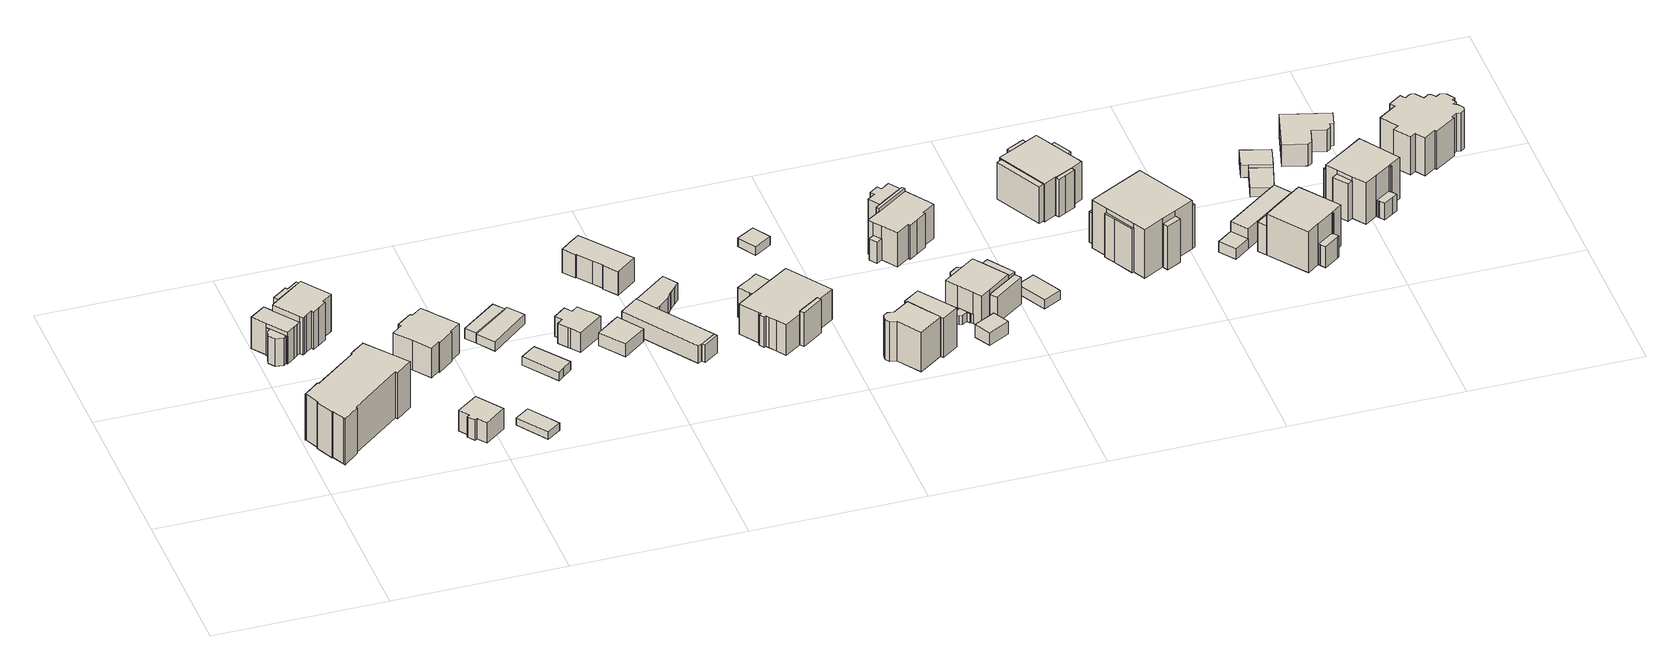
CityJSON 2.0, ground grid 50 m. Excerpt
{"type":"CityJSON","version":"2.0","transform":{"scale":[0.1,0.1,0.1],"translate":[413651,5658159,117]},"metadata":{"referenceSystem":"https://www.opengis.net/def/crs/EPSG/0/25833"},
"CityObjects":{
"building1":{"type":"Building","attributes":{"Dachtyp_tdc":"tdcHipRoof","Gemeindeschluessel":14612000,"Dachneigung":29.8,"QualitaetDacherkennung":79,"Geometrietyp2DReferenz":"3000","measuredHeight":17.31,"function":"31001_9998","roofType":"3200"},"geometry":[{"type":"Solid","lod":"1","boundaries":[[[[0,1,2,3,4,5,6,7,8,9,10,11,12,13,14,15,16,17,18,19,20,21,22,23]],[[24,25,26,27,28,29,30,31,32,33,34,35,36,37,38,39,40,41,42,43,44,45,46,47]],[[23,25,24,0]],[[22,26,25,23]],[[21,27,26,22]],[[20,28,27,21]],[[19,29,28,20]],[[18,30,29,19]],[[17,31,30,18]],[[16,32,31,17]],[[15,33,32,16]],[[14,34,33,15]],[[13,35,34,14]],[[12,36,35,13]],[[11,37,36,12]],[[10,38,37,11]],[[9,39,38,10]],[[8,40,39,9]],[[7,41,40,8]],[[6,42,41,7]],[[5,43,42,6]],[[4,44,43,5]],[[3,45,44,4]],[[2,46,45,3]],[[1,47,46,2]],[[0,24,47,1]]]]}]},
"building2":{"type":"Building","attributes":{"Gemeindeschluessel":14612000,"Geometrietyp2DReferenz":"3000","function":"31001_9998","roofType":"9999"},"children":["building2-1","building2-2","building2-3","building2-4"]},
"building2-1":{"type":"BuildingPart","attributes":{"Dachtyp_tdc":"tdcGableRoof","Dachneigung":17.07,"QualitaetDacherkennung":62,"Geometrietyp2DReferenz":"3000","measuredHeight":13.26,"roofType":"3100"},"parents":["building2"],"geometry":[{"type":"Solid","lod":"1","boundaries":[[[[48,49,50,51,52,53,54,55,56,57,58,59,60,61]],[[62,63,64,65,66,67,68,69,70,71,72,73,74,75]],[[61,63,62,48]],[[60,64,63,61]],[[59,65,64,60]],[[58,66,65,59]],[[57,67,66,58]],[[56,68,67,57]],[[55,69,68,56]],[[54,70,69,55]],[[53,71,70,54]],[[52,72,71,53]],[[51,73,72,52]],[[50,74,73,51]],[[49,75,74,50]],[[48,62,75,49]]]]}]},
"building2-2":{"type":"BuildingPart","attributes":{"Dachtyp_tdc":"tdcPolyFlatRoof","Dachneigung":15.23,"QualitaetDacherkennung":45,"Geometrietyp2DReferenz":"3000","measuredHeight":9.29,"roofType":"2100"},"parents":["building2"],"geometry":[{"type":"Solid","lod":"1","boundaries":[[[[76,77,78,79,80,81,82,83,84,85]],[[86,87,88,89,90,91,92,93,94,95]],[[85,87,86,76]],[[84,88,87,85]],[[83,89,88,84]],[[82,90,89,83]],[[81,91,90,82]],[[80,92,91,81]],[[79,93,92,80]],[[78,94,93,79]],[[77,95,94,78]],[[76,86,95,77]]]]}]},
"building2-3":{"type":"BuildingPart","attributes":{"Dachtyp_tdc":"tdcGableRoof","Dachneigung":32.54,"QualitaetDacherkennung":40,"Geometrietyp2DReferenz":"3000","measuredHeight":13.24,"roofType":"3100"},"parents":["building2"],"geometry":[{"type":"Solid","lod":"1","boundaries":[[[[96,97,98,99,100,101,102,103]],[[104,69,105,67,106,107,108,109]],[[103,69,104,96]],[[102,105,69,103]],[[101,67,105,102]],[[100,106,67,101]],[[99,107,106,100]],[[98,108,107,99]],[[97,109,108,98]],[[96,104,109,97]]]]}]},
"building2-4":{"type":"BuildingPart","attributes":{"Dachtyp_tdc":"tdcCutTentRoof","Dachneigung":25.73,"QualitaetDacherkennung":61,"Geometrietyp2DReferenz":"3000","measuredHeight":10.96,"roofType":"9999"},"parents":["building2"],"geometry":[{"type":"Solid","lod":"1","boundaries":[[[[110,111,112,113,114,115,116,117]],[[65,118,119,86,95,120,121,66]],[[117,118,65,110]],[[116,119,118,117]],[[115,86,119,116]],[[114,95,86,115]],[[113,120,95,114]],[[112,121,120,113]],[[111,66,121,112]],[[110,65,66,111]]]]}]},
"building3":{"type":"Building","attributes":{"Dachtyp_tdc":"tdcFreeFormRoof","Gemeindeschluessel":14612000,"Dachneigung":26.94,"QualitaetDacherkennung":65,"Geometrietyp2DReferenz":"3000","measuredHeight":7.75,"function":"31001_9998","roofType":"5000"},"geometry":[{"type":"Solid","lod":"1","boundaries":[[[[122,123,124,125,126,127,128,129]],[[130,131,132,133,134,135,136,137]],[[129,131,130,122]],[[128,132,131,129]],[[127,133,132,128]],[[126,134,133,127]],[[125,135,134,126]],[[124,136,135,125]],[[123,137,136,124]],[[122,130,137,123]]]]}]},
"building4":{"type":"Building","attributes":{"Dachtyp_tdc":"tdcGableRoof","Gemeindeschluessel":14612000,"Dachneigung":30.33,"QualitaetDacherkennung":63,"Geometrietyp2DReferenz":"3000","measuredHeight":11.83,"function":"31001_9998","roofType":"3100"},"geometry":[{"type":"Solid","lod":"1","boundaries":[[[[138,139,140,141,142,143,144,145,146,147,148,149,150,151,152,153]],[[154,155,156,157,158,159,160,161,162,163,164,165,166,167,168,169]],[[153,155,154,138]],[[152,156,155,153]],[[151,157,156,152]],[[150,158,157,151]],[[149,159,158,150]],[[148,160,159,149]],[[147,161,160,148]],[[146,162,161,147]],[[145,163,162,146]],[[144,164,163,145]],[[143,165,164,144]],[[142,166,165,143]],[[141,167,166,142]],[[140,168,167,141]],[[139,169,168,140]],[[138,154,169,139]]]]}]},
"building5":{"type":"Building","attributes":{"Dachtyp_tdc":"tdcPolyFlatRoof","Gemeindeschluessel":14612000,"Dachneigung":0,"QualitaetDacherkennung":72,"Geometrietyp2DReferenz":"3000","measuredHeight":2.42,"function":"31001_9998","roofType":"1000"},"geometry":[{"type":"Solid","lod":"1","boundaries":[[[[170,171,172,173]],[[174,175,176,177]],[[173,175,174,170]],[[172,176,175,173]],[[171,177,176,172]],[[170,174,177,171]]]]}]},
"building6":{"type":"Building","attributes":{"Dachtyp_tdc":"tdcPolyFlatRoof","Gemeindeschluessel":14612000,"Dachneigung":2.69,"QualitaetDacherkennung":81,"Geometrietyp2DReferenz":"3000","measuredHeight":3.42,"function":"31001_9998","roofType":"2100"},"geometry":[{"type":"Solid","lod":"1","boundaries":[[[[178,179,180,181]],[[182,183,184,185]],[[181,183,182,178]],[[180,184,183,181]],[[179,185,184,180]],[[178,182,185,179]]]]}]},
"building7":{"type":"Building","attributes":{"Dachtyp_tdc":"tdcPolyFlatRoof","Gemeindeschluessel":14612000,"Dachneigung":0,"QualitaetDacherkennung":86,"Geometrietyp2DReferenz":"3000","measuredHeight":3.13,"function":"31001_9998","roofType":"1000"},"geometry":[{"type":"Solid","lod":"1","boundaries":[[[[186,187,188,189,190]],[[191,182,185,192,193]],[[190,182,191,186]],[[189,185,182,190]],[[188,192,185,189]],[[187,193,192,188]],[[186,191,193,187]]]]}]},
"building8":{"type":"Building","attributes":{"Dachtyp_tdc":"tdcPolyFlatRoof","Gemeindeschluessel":14612000,"Dachneigung":0,"QualitaetDacherkennung":51,"Geometrietyp2DReferenz":"3000","measuredHeight":2.76,"function":"31001_9998","roofType":"1000"},"geometry":[{"type":"Solid","lod":"1","boundaries":[[[[194,195,196,197,198]],[[199,200,201,202,203]],[[198,200,199,194]],[[197,201,200,198]],[[196,202,201,197]],[[195,203,202,196]],[[194,199,203,195]]]]}]},
"building9":{"type":"Building","attributes":{"Dachtyp_tdc":"tdcFreeFormRoof","Gemeindeschluessel":14612000,"Dachneigung":15.47,"QualitaetDacherkennung":83,"Geometrietyp2DReferenz":"3000","measuredHeight":7.28,"function":"31001_9998","roofType":"5000"},"geometry":[{"type":"Solid","lod":"1","boundaries":[[[[204,205,206,207,208,209,210,211,212,213,214,215]],[[216,217,218,219,220,221,222,223,224,225,226,227]],[[215,217,216,204]],[[214,218,217,215]],[[213,219,218,214]],[[212,220,219,213]],[[211,221,220,212]],[[210,222,221,211]],[[209,223,222,210]],[[208,224,223,209]],[[207,225,224,208]],[[206,226,225,207]],[[205,227,226,206]],[[204,216,227,205]]]]}]},
"building10":{"type":"Building","attributes":{"Dachtyp_tdc":"tdcPolyFlatRoof","Gemeindeschluessel":14612000,"Dachneigung":6.24,"QualitaetDacherkennung":66,"Geometrietyp2DReferenz":"3000","measuredHeight":4.64,"function":"31001_9998","roofType":"2100"},"geometry":[{"type":"Solid","lod":"1","boundaries":[[[[228,229,230,231,232]],[[233,234,235,236,237]],[[232,234,233,228]],[[231,235,234,232]],[[230,236,235,231]],[[229,237,236,230]],[[228,233,237,229]]]]}]},
"building11":{"type":"Building","attributes":{"Dachtyp_tdc":"tdcHipRoof","Gemeindeschluessel":14612000,"Dachneigung":20.17,"QualitaetDacherkennung":76,"Geometrietyp2DReferenz":"3000","measuredHeight":8.39,"function":"31001_9998","roofType":"3200"},"geometry":[{"type":"Solid","lod":"1","boundaries":[[[[238,239,240,241,242,243,244,245,246,247,248,249]],[[250,251,252,253,254,255,256,257,258,259,260,261]],[[249,251,250,238]],[[248,252,251,249]],[[247,253,252,248]],[[246,254,253,247]],[[245,255,254,246]],[[244,256,255,245]],[[243,257,256,244]],[[242,258,257,243]],[[241,259,258,242]],[[240,260,259,241]],[[239,261,260,240]],[[238,250,261,239]]]]}]},
"building12":{"type":"Building","attributes":{"Gemeindeschluessel":14612000,"Geometrietyp2DReferenz":"3000","function":"31001_9998","roofType":"9999"},"children":["building12-1","building12-2","building12-3"]},
"building12-1":{"type":"BuildingPart","attributes":{"Dachtyp_tdc":"tdcPolyFlatRoof","Dachneigung":0,"QualitaetDacherkennung":53,"Geometrietyp2DReferenz":"3000","measuredHeight":5.52,"roofType":"1000"},"parents":["building12"],"geometry":[{"type":"Solid","lod":"1","boundaries":[[[[262,263,264,265,266,267,268,269,270]],[[271,272,273,274,275,276,277,278,279]],[[270,272,271,262]],[[269,273,272,270]],[[268,274,273,269]],[[267,275,274,268]],[[266,276,275,267]],[[265,277,276,266]],[[264,278,277,265]],[[263,279,278,264]],[[262,271,279,263]]]]}]},
"building12-2":{"type":"BuildingPart","attributes":{"Dachtyp_tdc":"tdcPolyFlatRoof","Dachneigung":0,"QualitaetDacherkennung":67,"Geometrietyp2DReferenz":"3000","measuredHeight":5.73,"roofType":"1000"},"parents":["building12"],"geometry":[{"type":"Solid","lod":"1","boundaries":[[[[280,281,282,283,284,285]],[[286,273,272,287,288,289]],[[285,273,286,280]],[[284,272,273,285]],[[283,287,272,284]],[[282,288,287,283]],[[281,289,288,282]],[[280,286,289,281]]]]}]},
"building12-3":{"type":"BuildingPart","attributes":{"Dachtyp_tdc":"tdcPolyFlatRoof","Dachneigung":0,"QualitaetDacherkennung":45,"Geometrietyp2DReferenz":"3000","measuredHeight":5.74,"roofType":"1000"},"parents":["building12"],"geometry":[{"type":"Solid","lod":"1","boundaries":[[[[283,282,290,291]],[[287,292,293,288]],[[291,292,287,283]],[[290,293,292,291]],[[282,288,293,290]],[[283,287,288,282]]]]}]},
"building13":{"type":"Building","attributes":{"Gemeindeschluessel":14612000,"Geometrietyp2DReferenz":"3000","function":"31001_9998","roofType":"9999"},"children":["building13-1","building13-2","building13-3"]},
"building13-1":{"type":"BuildingPart","attributes":{"Dachtyp_tdc":"tdcPolyFlatRoof","Dachneigung":3.82,"QualitaetDacherkennung":48,"Geometrietyp2DReferenz":"3000","measuredHeight":11.19,"roofType":"2100"},"parents":["building13"],"geometry":[{"type":"Solid","lod":"1","boundaries":[[[[294,295,296,297]],[[298,299,300,301]],[[297,299,298,294]],[[296,300,299,297]],[[295,301,300,296]],[[294,298,301,295]]]]}]},
"building13-2":{"type":"BuildingPart","attributes":{"Dachtyp_tdc":"tdcPolyFlatRoof","Dachneigung":0,"QualitaetDacherkennung":57,"Geometrietyp2DReferenz":"3000","measuredHeight":9.65,"roofType":"1000"},"parents":["building13"],"geometry":[{"type":"Solid","lod":"1","boundaries":[[[[302,303,304,305,306,307,308,309,310]],[[311,312,313,314,315,316,317,318,319]],[[309,312,311,310]],[[308,313,312,309]],[[307,314,313,308]],[[306,315,314,307]],[[305,316,315,306]],[[304,317,316,305]],[[303,318,317,304]],[[302,319,318,303]],[[310,311,319,302]]]]}]},
"building13-3":{"type":"BuildingPart","attributes":{"Dachtyp_tdc":"tdcHippedGableRoof","Dachneigung":26.19,"QualitaetDacherkennung":47,"Geometrietyp2DReferenz":"3000","measuredHeight":12.71,"roofType":"3300"},"parents":["building13"],"geometry":[{"type":"Solid","lod":"1","boundaries":[[[[320,321,322,323,324,325,326,327,328,329,330,331,332,333,334,335,336,337,338,339,340]],[[341,342,343,344,345,311,319,346,347,318,348,349,350,301,351,352,300,353,354,355,356]],[[340,342,341,320]],[[339,343,342,340]],[[338,344,343,339]],[[337,345,344,338]],[[336,311,345,337]],[[335,319,311,336]],[[334,346,319,335]],[[333,347,346,334]],[[332,318,347,333]],[[331,348,318,332]],[[330,349,348,331]],[[329,350,349,330]],[[328,301,350,329]],[[327,351,301,328]],[[326,352,351,327]],[[325,300,352,326]],[[324,353,300,325]],[[323,354,353,324]],[[322,355,354,323]],[[321,356,355,322]],[[320,341,356,321]]]]}]},
"building14":{"type":"Building","attributes":{"Dachtyp_tdc":"tdcGableRoof","Gemeindeschluessel":14612000,"Dachneigung":13.77,"QualitaetDacherkennung":76,"Geometrietyp2DReferenz":"3000","measuredHeight":3.12,"function":"31001_9998","roofType":"3100"},"geometry":[{"type":"Solid","lod":"1","boundaries":[[[[357,358,359,360]],[[361,362,363,364]],[[360,362,361,357]],[[359,363,362,360]],[[358,364,363,359]],[[357,361,364,358]]]]}]},
"building15":{"type":"Building","attributes":{"Gemeindeschluessel":14612000,"Geometrietyp2DReferenz":"3000","function":"31001_9998","roofType":"9999"},"children":["building15-1","building15-2"]},
"building15-1":{"type":"BuildingPart","attributes":{"Dachtyp_tdc":"tdcHipAndGableRoof","Dachneigung":16.26,"QualitaetDacherkennung":30,"Geometrietyp2DReferenz":"3000","measuredHeight":14.2,"roofType":"5000"},"parents":["building15"],"geometry":[{"type":"Solid","lod":"1","boundaries":[[[[365,366,367,368,369,370,371]],[[372,373,374,375,376,377,378]],[[371,372,378,365]],[[370,373,372,371]],[[369,374,373,370]],[[368,375,374,369]],[[367,376,375,368]],[[366,377,376,367]],[[365,378,377,366]]]]}]},
"building15-2":{"type":"BuildingPart","attributes":{"Dachtyp_tdc":"tdcHipAndGableRoof","Dachneigung":28.44,"QualitaetDacherkennung":63,"Geometrietyp2DReferenz":"3000","measuredHeight":14.94,"roofType":"5000"},"parents":["building15"],"geometry":[{"type":"Solid","lod":"1","boundaries":[[[[379,380,381,382,383,384,385,386,387,388,389]],[[390,373,391,378,392,393,394,395,396,397,398]],[[389,373,390,379]],[[388,391,373,389]],[[387,378,391,388]],[[386,392,378,387]],[[385,393,392,386]],[[384,394,393,385]],[[383,395,394,384]],[[382,396,395,383]],[[381,397,396,382]],[[380,398,397,381]],[[379,390,398,380]]]]}]},
"building16":{"type":"Building","attributes":{"Dachtyp_tdc":"tdcPolyFlatRoof","Gemeindeschluessel":14612000,"Dachneigung":3.54,"QualitaetDacherkennung":84,"Geometrietyp2DReferenz":"3000","measuredHeight":4.36,"function":"31001_9998","roofType":"2100"},"geometry":[{"type":"Solid","lod":"1","boundaries":[[[[399,400,401,402]],[[403,404,405,406]],[[402,404,403,399]],[[401,405,404,402]],[[400,406,405,401]],[[399,403,406,400]]]]}]},
"building17":{"type":"Building","attributes":{"Gemeindeschluessel":14612000,"Geometrietyp2DReferenz":"3000","function":"31001_9998","roofType":"9999"},"children":["building17-1","building17-2","building17-3","building17-4","building17-5"]},
"building17-1":{"type":"BuildingPart","attributes":{"Dachtyp_tdc":"tdcGableRoof","Dachneigung":34.9,"QualitaetDacherkennung":14,"Geometrietyp2DReferenz":"3000","measuredHeight":7.68,"roofType":"3100"},"parents":["building17"],"geometry":[{"type":"Solid","lod":"1","boundaries":[[[[407,408,409,410]],[[411,412,413,414]],[[410,412,411,407]],[[409,413,412,410]],[[408,414,413,409]],[[407,411,414,408]]]]}]},
"building17-2":{"type":"BuildingPart","attributes":{"Dachtyp_tdc":"tdcPolyFlatRoof","Dachneigung":16.79,"QualitaetDacherkennung":31,"Geometrietyp2DReferenz":"3000","measuredHeight":12.23,"roofType":"2100"},"parents":["building17"],"geometry":[{"type":"Solid","lod":"1","boundaries":[[[[415,416,417,418,419]],[[420,421,422,423,424]],[[419,421,420,415]],[[418,422,421,419]],[[417,423,422,418]],[[416,424,423,417]],[[415,420,424,416]]]]}]},
"building17-3":{"type":"BuildingPart","attributes":{"Dachtyp_tdc":"tdcHipAndGableRoof","Dachneigung":14.38,"QualitaetDacherkennung":61,"Geometrietyp2DReferenz":"3000","measuredHeight":10.9,"roofType":"5000"},"parents":["building17"],"geometry":[{"type":"Solid","lod":"1","boundaries":[[[[425,426,427,428,429,430,431,432,433]],[[424,434,435,436,437,438,439,440,441]],[[433,434,424,425]],[[432,435,434,433]],[[431,436,435,432]],[[430,437,436,431]],[[429,438,437,430]],[[428,439,438,429]],[[427,440,439,428]],[[426,441,440,427]],[[425,424,441,426]]]]}]},
"building17-4":{"type":"BuildingPart","attributes":{"Dachtyp_tdc":"tdcGableRoof","Dachneigung":23.5,"QualitaetDacherkennung":46,"Geometrietyp2DReferenz":"3000","measuredHeight":13.05,"roofType":"3100"},"parents":["building17"],"geometry":[{"type":"Solid","lod":"1","boundaries":[[[[442,443,444,445,446,447,448,449,450,451,452,453,454,455]],[[456,457,458,459,460,461,462,411,414,463,422,464,421,465]],[[455,457,456,442]],[[454,458,457,455]],[[453,459,458,454]],[[452,460,459,453]],[[451,461,460,452]],[[450,462,461,451]],[[449,411,462,450]],[[448,414,411,449]],[[447,463,414,448]],[[446,422,463,447]],[[445,464,422,446]],[[444,421,464,445]],[[443,465,421,444]],[[442,456,465,443]]]]}]},
"building17-5":{"type":"BuildingPart","attributes":{"Dachtyp_tdc":"tdcPolyFlatRoof","Dachneigung":0,"QualitaetDacherkennung":12,"Geometrietyp2DReferenz":"3000","measuredHeight":9.27,"roofType":"1000"},"parents":["building17"],"geometry":[{"type":"Solid","lod":"1","boundaries":[[[[466,467,468,469,470,471]],[[465,420,440,472,473,474]],[[471,420,465,466]],[[470,440,420,471]],[[469,472,440,470]],[[468,473,472,469]],[[467,474,473,468]],[[466,465,474,467]]]]}]},
"building18":{"type":"Building","attributes":{"Gemeindeschluessel":14612000,"Geometrietyp2DReferenz":"3000","function":"31001_9998","roofType":"9999"},"children":["building18-1","building18-2","building18-3","building18-4","building18-5"]},
"building18-1":{"type":"BuildingPart","attributes":{"Dachtyp_tdc":"tdcPolyFlatRoof","Dachneigung":24.7,"QualitaetDacherkennung":73,"Geometrietyp2DReferenz":"3000","measuredHeight":9.12,"roofType":"2100"},"parents":["building18"],"geometry":[{"type":"Solid","lod":"1","boundaries":[[[[475,476,477,478]],[[479,480,481,482]],[[478,480,479,475]],[[477,481,480,478]],[[476,482,481,477]],[[475,479,482,476]]]]}]},
"building18-2":{"type":"BuildingPart","attributes":{"Dachtyp_tdc":"tdcPolyFlatRoof","Dachneigung":9.22,"QualitaetDacherkennung":65,"Geometrietyp2DReferenz":"3000","measuredHeight":3.1,"roofType":"2100"},"parents":["building18"],"geometry":[{"type":"Solid","lod":"1","boundaries":[[[[483,484,485,486,487,488,489,490,491,492,493]],[[494,495,496,497,498,499,500,501,502,503,504]],[[493,494,504,483]],[[492,495,494,493]],[[491,496,495,492]],[[490,497,496,491]],[[489,498,497,490]],[[488,499,498,489]],[[487,500,499,488]],[[486,501,500,487]],[[485,502,501,486]],[[484,503,502,485]],[[483,504,503,484]]]]}]},
"building18-3":{"type":"BuildingPart","attributes":{"Dachtyp_tdc":"tdcCutTentRoof","Dachneigung":22.59,"QualitaetDacherkennung":77,"Geometrietyp2DReferenz":"3000","measuredHeight":11.02,"roofType":"9999"},"parents":["building18"],"geometry":[{"type":"Solid","lod":"1","boundaries":[[[[505,506,507,508,509,510,511,512,513,514]],[[503,515,516,517,518,519,520,480,521,504]],[[513,515,503,514]],[[512,516,515,513]],[[511,517,516,512]],[[510,518,517,511]],[[509,519,518,510]],[[508,520,519,509]],[[507,480,520,508]],[[506,521,480,507]],[[505,504,521,506]],[[514,503,504,505]]]]}]},
"building18-4":{"type":"BuildingPart","attributes":{"Dachtyp_tdc":"tdcFreeFormRoof","Dachneigung":58.52,"QualitaetDacherkennung":13,"Geometrietyp2DReferenz":"3000","measuredHeight":10.45,"roofType":"5000"},"parents":["building18"],"geometry":[{"type":"Solid","lod":"1","boundaries":[[[[522,523,524,525,526,525,527,528]],[[529,530,531,532,517,532,516,533]],[[528,530,529,522]],[[527,531,530,528]],[[525,532,531,527]],[[524,516,532,525]],[[523,533,516,524]],[[522,529,533,523]]]]}]},
"building18-5":{"type":"BuildingPart","attributes":{"Dachtyp_tdc":"tdcFreeFormRoof","Dachneigung":64.3,"QualitaetDacherkennung":27,"Geometrietyp2DReferenz":"3000","measuredHeight":10.86,"roofType":"5000"},"parents":["building18"],"geometry":[{"type":"Solid","lod":"1","boundaries":[[[[534,535,536,537]],[[519,538,481,520]],[[537,538,519,534]],[[536,481,538,537]],[[535,520,481,536]],[[534,519,520,535]]]]}]},
"building19":{"type":"Building","attributes":{"Dachtyp_tdc":"tdcPolyFlatRoof","Gemeindeschluessel":14612000,"Dachneigung":0,"QualitaetDacherkennung":33,"Geometrietyp2DReferenz":"3000","measuredHeight":2.94,"function":"31001_9998","roofType":"1000"},"geometry":[{"type":"Solid","lod":"1","boundaries":[[[[539,540,541,542]],[[543,544,545,546]],[[542,544,543,539]],[[541,545,544,542]],[[540,546,545,541]],[[539,543,546,540]]]]}]},
"building20":{"type":"Building","attributes":{"Gemeindeschluessel":14612000,"Geometrietyp2DReferenz":"3000","function":"31001_9998","roofType":"9999"},"children":["building20-1","building20-2","building20-3","building20-4","building20-5"]},
"building20-1":{"type":"BuildingPart","attributes":{"Dachtyp_tdc":"tdcGableRoof","Dachneigung":24.36,"QualitaetDacherkennung":66,"Geometrietyp2DReferenz":"3000","measuredHeight":13.16,"roofType":"3100"},"parents":["building20"],"geometry":[{"type":"Solid","lod":"1","boundaries":[[[[547,548,549,550]],[[551,552,553,554]],[[550,552,551,547]],[[549,553,552,550]],[[548,554,553,549]],[[547,551,554,548]]]]}]},
"building20-2":{"type":"BuildingPart","attributes":{"Dachtyp_tdc":"tdcFreeFormRoof","Dachneigung":49.45,"QualitaetDacherkennung":14,"Geometrietyp2DReferenz":"3000","measuredHeight":12.61,"roofType":"5000"},"parents":["building20"],"geometry":[{"type":"Solid","lod":"1","boundaries":[[[[555,556,557,558]],[[559,560,561,562]],[[558,560,559,555]],[[557,561,560,558]],[[556,562,561,557]],[[555,559,562,556]]]]}]},
"building20-3":{"type":"BuildingPart","attributes":{"Dachtyp_tdc":"tdcGableRoof","Dachneigung":23.99,"QualitaetDacherkennung":64,"Geometrietyp2DReferenz":"3000","measuredHeight":13.15,"roofType":"3100"},"parents":["building20"],"geometry":[{"type":"Solid","lod":"1","boundaries":[[[[563,564,565,566,567,568]],[[569,570,571,572,573,574]],[[568,570,569,563]],[[567,571,570,568]],[[566,572,571,567]],[[565,573,572,566]],[[564,574,573,565]],[[563,569,574,564]]]]}]},
"building20-4":{"type":"BuildingPart","attributes":{"Dachtyp_tdc":"tdcFreeFormRoof","Dachneigung":30.37,"QualitaetDacherkennung":21,"Geometrietyp2DReferenz":"3000","measuredHeight":14.5,"roofType":"5000"},"parents":["building20"],"geometry":[{"type":"Solid","lod":"1","boundaries":[[[[575,576,577,578,579,580,581,582,583,584,585,586]],[[587,588,551,554,589,570,574,590,591,562,592,593]],[[585,588,587,586]],[[584,551,588,585]],[[583,554,551,584]],[[582,589,554,583]],[[581,570,589,582]],[[580,574,570,581]],[[579,590,574,580]],[[578,591,590,579]],[[577,562,591,578]],[[576,592,562,577]],[[575,593,592,576]],[[586,587,593,575]]]]}]},
"building20-5":{"type":"BuildingPart","attributes":{"Dachtyp_tdc":"tdcGableRoof","Dachneigung":23.26,"QualitaetDacherkennung":58,"Geometrietyp2DReferenz":"3000","measuredHeight":13.12,"roofType":"3100"},"parents":["building20"],"geometry":[{"type":"Solid","lod":"1","boundaries":[[[[594,595,596,597]],[[593,598,599,587]],[[597,598,593,594]],[[596,599,598,597]],[[595,587,599,596]],[[594,593,587,595]]]]}]},
"building21":{"type":"Building","attributes":{"name":"Landesuntersuchungsanstalt für das Gesundheits- und Veterinärwesen Sachsen","Gemeindeschluessel":14612000,"Geometrietyp2DReferenz":"3000","function":"31001_3010","roofType":"9999"},"children":["building21-1","building21-2","building21-3","building21-4","building21-5","building21-6"]},
"building21-1":{"type":"BuildingPart","attributes":{"Dachtyp_tdc":"tdcHipRoof","Dachneigung":23.36,"QualitaetDacherkennung":59,"Geometrietyp2DReferenz":"3000","measuredHeight":17.93,"roofType":"3200"},"parents":["building21"],"geometry":[{"type":"Solid","lod":"1","boundaries":[[[[600,601,602,603,604,605,606,607,608,609,610,611]],[[612,613,614,615,616,617,618,619,620,621,622,623]],[[610,613,612,611]],[[609,614,613,610]],[[608,615,614,609]],[[607,616,615,608]],[[606,617,616,607]],[[605,618,617,606]],[[604,619,618,605]],[[603,620,619,604]],[[602,621,620,603]],[[601,622,621,602]],[[600,623,622,601]],[[611,612,623,600]]]]}]},
"building21-2":{"type":"BuildingPart","attributes":{"Dachtyp_tdc":"tdcPolyFlatRoof","Dachneigung":16.35,"QualitaetDacherkennung":42,"Geometrietyp2DReferenz":"3000","measuredHeight":14.39,"roofType":"2100"},"parents":["building21"],"geometry":[{"type":"Solid","lod":"1","boundaries":[[[[624,625,626,627]],[[616,628,629,617]],[[627,628,616,624]],[[626,629,628,627]],[[625,617,629,626]],[[624,616,617,625]]]]}]},
"building21-3":{"type":"BuildingPart","attributes":{"Dachtyp_tdc":"tdcGableRoof","Dachneigung":17.69,"QualitaetDacherkennung":19,"Geometrietyp2DReferenz":"3000","measuredHeight":15.5,"roofType":"3100"},"parents":["building21"],"geometry":[{"type":"Solid","lod":"1","boundaries":[[[[630,631,632,633,634,635]],[[636,623,637,638,639,612]],[[635,623,636,630]],[[634,637,623,635]],[[633,638,637,634]],[[632,639,638,633]],[[631,612,639,632]],[[630,636,612,631]]]]}]},
"building21-4":{"type":"BuildingPart","attributes":{"Dachtyp_tdc":"tdcPolyFlatRoof","Dachneigung":7.28,"QualitaetDacherkennung":44,"Geometrietyp2DReferenz":"3000","measuredHeight":10.18,"roofType":"2100"},"parents":["building21"],"geometry":[{"type":"Solid","lod":"1","boundaries":[[[[640,641,642,643]],[[644,615,614,645]],[[643,615,644,640]],[[642,614,615,643]],[[641,645,614,642]],[[640,644,645,641]]]]}]},
"building21-5":{"type":"BuildingPart","attributes":{"Dachtyp_tdc":"tdcPolyFlatRoof","Dachneigung":22.05,"QualitaetDacherkennung":79,"Geometrietyp2DReferenz":"3000","measuredHeight":14.29,"roofType":"2100"},"parents":["building21"],"geometry":[{"type":"Solid","lod":"1","boundaries":[[[[646,647,648,649]],[[650,651,619,618]],[[649,651,650,646]],[[648,619,651,649]],[[647,618,619,648]],[[646,650,618,647]]]]}]},
"building21-6":{"type":"BuildingPart","attributes":{"Dachtyp_tdc":"tdcPolyFlatRoof","Dachneigung":20.96,"QualitaetDacherkennung":56,"Geometrietyp2DReferenz":"3000","measuredHeight":14.64,"roofType":"2100"},"parents":["building21"],"geometry":[{"type":"Solid","lod":"1","boundaries":[[[[652,653,654,655]],[[620,656,657,621]],[[655,620,621,652]],[[654,656,620,655]],[[653,657,656,654]],[[652,621,657,653]]]]}]},
"building22":{"type":"Building","attributes":{"Dachtyp_tdc":"tdcPolyFlatRoof","Gemeindeschluessel":14612000,"Dachneigung":0,"QualitaetDacherkennung":62,"Geometrietyp2DReferenz":"3000","measuredHeight":3.44,"function":"31001_9998","roofType":"1000"},"geometry":[{"type":"Solid","lod":"1","boundaries":[[[[658,659,660,661]],[[662,663,664,665]],[[661,663,662,658]],[[660,664,663,661]],[[659,665,664,660]],[[658,662,665,659]]]]}]},
"building23":{"type":"Building","attributes":{"Gemeindeschluessel":14612000,"Geometrietyp2DReferenz":"3000","function":"31001_9998","roofType":"9999"},"children":["building23-1","building23-2"]},
"building23-1":{"type":"BuildingPart","attributes":{"Dachtyp_tdc":"tdcPolyFlatRoof","Dachneigung":14.88,"QualitaetDacherkennung":47,"Geometrietyp2DReferenz":"3000","measuredHeight":7.26,"roofType":"2100"},"parents":["building23"],"geometry":[{"type":"Solid","lod":"1","boundaries":[[[[666,667,668,669,670,671,672]],[[673,674,675,676,677,678,679]],[[672,674,673,666]],[[671,675,674,672]],[[670,676,675,671]],[[669,677,676,670]],[[668,678,677,669]],[[667,679,678,668]],[[666,673,679,667]]]]}]},
"building23-2":{"type":"BuildingPart","attributes":{"Dachtyp_tdc":"tdcPolyFlatRoof","Dachneigung":0,"QualitaetDacherkennung":61,"Geometrietyp2DReferenz":"3000","measuredHeight":3.42,"roofType":"1000"},"parents":["building23"],"geometry":[{"type":"Solid","lod":"1","boundaries":[[[[680,681,682,683]],[[677,684,685,678]],[[683,684,677,680]],[[682,685,684,683]],[[681,678,685,682]],[[680,677,678,681]]]]}]},
"building24":{"type":"Building","attributes":{"Gemeindeschluessel":14612000,"Geometrietyp2DReferenz":"3000","function":"31001_9998","roofType":"9999"},"children":["building24-1","building24-2","building24-3"]},
"building24-1":{"type":"BuildingPart","attributes":{"Dachtyp_tdc":"tdcCutTentRoof","Dachneigung":22.42,"QualitaetDacherkennung":72,"Geometrietyp2DReferenz":"3000","measuredHeight":14.82,"roofType":"9999"},"parents":["building24"],"geometry":[{"type":"Solid","lod":"1","boundaries":[[[[686,687,688,689,690,691,692,693,694,695,696]],[[697,698,699,700,701,702,703,704,705,706,707]],[[696,698,697,686]],[[695,699,698,696]],[[694,700,699,695]],[[693,701,700,694]],[[692,702,701,693]],[[691,703,702,692]],[[690,704,703,691]],[[689,705,704,690]],[[688,706,705,689]],[[687,707,706,688]],[[686,697,707,687]]]]}]},
"building24-2":{"type":"BuildingPart","attributes":{"Dachtyp_tdc":"tdcGableRoof","Dachneigung":24.78,"QualitaetDacherkennung":4,"Geometrietyp2DReferenz":"3000","measuredHeight":8.18,"roofType":"3100"},"parents":["building24"],"geometry":[{"type":"Solid","lod":"1","boundaries":[[[[708,709,710,711,712,713,714,715,716]],[[717,718,719,720,721,701,722,700,699]],[[716,718,717,708]],[[715,719,718,716]],[[714,720,719,715]],[[713,721,720,714]],[[712,701,721,713]],[[711,722,701,712]],[[710,700,722,711]],[[709,699,700,710]],[[708,717,699,709]]]]}]},
"building24-3":{"type":"BuildingPart","attributes":{"Dachtyp_tdc":"tdcPolyFlatRoof","Dachneigung":0,"QualitaetDacherkennung":51,"Geometrietyp2DReferenz":"3000","measuredHeight":9.62,"roofType":"1000"},"parents":["building24"],"geometry":[{"type":"Solid","lod":"1","boundaries":[[[[723,724,725,726]],[[704,727,728,705]],[[726,727,704,723]],[[725,728,727,726]],[[724,705,728,725]],[[723,704,705,724]]]]}]},
"building25":{"type":"Building","attributes":{"name":"Landesuntersuchungsanstalt für das Gesundheits- und Veterinärwesen Sachsen","Gemeindeschluessel":14612000,"Geometrietyp2DReferenz":"3000","function":"31001_3010","roofType":"9999"},"children":["building25-1","building25-2"]},
"building25-1":{"type":"BuildingPart","attributes":{"Dachtyp_tdc":"tdcPolyFlatRoof","Dachneigung":4.12,"QualitaetDacherkennung":87,"Geometrietyp2DReferenz":"3000","measuredHeight":3.27,"roofType":"2100"},"parents":["building25"],"geometry":[{"type":"Solid","lod":"1","boundaries":[[[[729,730,731,732]],[[733,734,735,736]],[[732,733,736,729]],[[731,734,733,732]],[[730,735,734,731]],[[729,736,735,730]]]]}]},
"building25-2":{"type":"BuildingPart","attributes":{"Dachtyp_tdc":"tdcPolyFlatRoof","Dachneigung":3.5,"QualitaetDacherkennung":86,"Geometrietyp2DReferenz":"3000","measuredHeight":4.31,"roofType":"2100"},"parents":["building25"],"geometry":[{"type":"Solid","lod":"1","boundaries":[[[[737,738,739,740,741,742]],[[743,744,745,733,736,746]],[[742,744,743,737]],[[741,745,744,742]],[[740,733,745,741]],[[739,736,733,740]],[[738,746,736,739]],[[737,743,746,738]]]]}]},
"building26":{"type":"Building","attributes":{"Gemeindeschluessel":14612000,"Geometrietyp2DReferenz":"3000","function":"31001_9998","roofType":"9999"},"children":["building26-1","building26-2","building26-3","building26-4"]},
"building26-1":{"type":"BuildingPart","attributes":{"Dachtyp_tdc":"tdcFreeFormRoof","Dachneigung":49.57,"QualitaetDacherkennung":13,"Geometrietyp2DReferenz":"3000","measuredHeight":12.19,"roofType":"5000"},"parents":["building26"],"geometry":[{"type":"Solid","lod":"1","boundaries":[[[[747,748,749,750]],[[751,752,753,754]],[[750,752,751,747]],[[749,753,752,750]],[[748,754,753,749]],[[747,751,754,748]]]]}]},
"building26-2":{"type":"BuildingPart","attributes":{"Dachtyp_tdc":"tdcTentRoof","Dachneigung":27.45,"QualitaetDacherkennung":64,"Geometrietyp2DReferenz":"3000","measuredHeight":15.61,"roofType":"3500"},"parents":["building26"],"geometry":[{"type":"Solid","lod":"1","boundaries":[[[[755,756,757,758,759,760,761,762,763,764,765,766]],[[767,768,769,770,771,772,773,774,753,752,775,776]],[[766,768,767,755]],[[765,769,768,766]],[[764,770,769,765]],[[763,771,770,764]],[[762,772,771,763]],[[761,773,772,762]],[[760,774,773,761]],[[759,753,774,760]],[[758,752,753,759]],[[757,775,752,758]],[[756,776,775,757]],[[755,767,776,756]]]]}]},
"building26-3":{"type":"BuildingPart","attributes":{"Dachtyp_tdc":"tdcGableRoof","Dachneigung":31.55,"QualitaetDacherkennung":17,"Geometrietyp2DReferenz":"3000","measuredHeight":6.64,"roofType":"3100"},"parents":["building26"],"geometry":[{"type":"Solid","lod":"1","boundaries":[[[[777,778,779,780,781,782,783,784,785]],[[786,787,788,789,790,771,791,770,769]],[[785,787,786,777]],[[784,788,787,785]],[[783,789,788,784]],[[782,790,789,783]],[[781,771,790,782]],[[780,791,771,781]],[[779,770,791,780]],[[778,769,770,779]],[[777,786,769,778]]]]}]},
"building26-4":{"type":"BuildingPart","attributes":{"Dachtyp_tdc":"tdcGableRoof","Dachneigung":17.09,"QualitaetDacherkennung":32,"Geometrietyp2DReferenz":"3000","measuredHeight":12.99,"roofType":"3100"},"parents":["building26"],"geometry":[{"type":"Solid","lod":"1","boundaries":[[[[792,793,794,795]],[[773,796,797,774]],[[795,796,773,792]],[[794,797,796,795]],[[793,774,797,794]],[[792,773,774,793]]]]}]},
"building27":{"type":"Building","attributes":{"Dachtyp_tdc":"tdcFreeFormRoof","Gemeindeschluessel":14612000,"Dachneigung":10.61,"QualitaetDacherkennung":35,"Geometrietyp2DReferenz":"3000","measuredHeight":8.52,"function":"31001_9998","roofType":"5000"},"geometry":[{"type":"Solid","lod":"1","boundaries":[[[[798,799,800,801,802,803,804,805,806,807]],[[808,809,810,811,812,813,814,815,816,817]],[[807,809,808,798]],[[806,810,809,807]],[[805,811,810,806]],[[804,812,811,805]],[[803,813,812,804]],[[802,814,813,803]],[[801,815,814,802]],[[800,816,815,801]],[[799,817,816,800]],[[798,808,817,799]]]]}]},
"building28":{"type":"Building","attributes":{"Dachtyp_tdc":"tdcFreeFormRoof","Gemeindeschluessel":14612000,"Dachneigung":45.5,"QualitaetDacherkennung":34,"Geometrietyp2DReferenz":"3000","measuredHeight":18.14,"function":"31001_9998","roofType":"5000"},"geometry":[{"type":"Solid","lod":"1","boundaries":[[[[818,819,820,821,822,823,824,825,826,827,828,829,830,831,832,833,834,835,836,837,838,839,840,841,842,843,844,845,846,847,848,849,850,851,852,853,854,855,856,857]],[[858,859,860,861,862,863,864,865,866,867,868,869,870,871,872,873,874,875,876,877,878,879,880,881,882,883,884,885,886,887,888,889,890,891,892,893,894,895,896,897]],[[857,859,858,818]],[[856,860,859,857]],[[855,861,860,856]],[[854,862,861,855]],[[853,863,862,854]],[[852,864,863,853]],[[851,865,864,852]],[[850,866,865,851]],[[849,867,866,850]],[[848,868,867,849]],[[847,869,868,848]],[[846,870,869,847]],[[845,871,870,846]],[[844,872,871,845]],[[843,873,872,844]],[[842,874,873,843]],[[841,875,874,842]],[[840,876,875,841]],[[839,877,876,840]],[[838,878,877,839]],[[837,879,878,838]],[[836,880,879,837]],[[835,881,880,836]],[[834,882,881,835]],[[833,883,882,834]],[[832,884,883,833]],[[831,885,884,832]],[[830,886,885,831]],[[829,887,886,830]],[[828,888,887,829]],[[827,889,888,828]],[[826,890,889,827]],[[825,891,890,826]],[[824,892,891,825]],[[823,893,892,824]],[[822,894,893,823]],[[821,895,894,822]],[[820,896,895,821]],[[819,897,896,820]],[[818,858,897,819]]]]}]}
},
"vertices":[
[45,276,159],[19,255,159],[11,249,159],[13,246,159],[32,205,159],[29,204,159],[53,151,159],[56,153,159],[74,115,159],[76,111,159],[122,148,159],[120,151,159],[268,268,159],[273,262,159],[320,300,159],[316,305,159],[228,414,159],[226,417,159],[225,416,159],[194,392,159],[182,383,159],[184,380,159],[59,282,159],[56,285,159],[45,276,8],[56,285,8],[59,282,8],[184,380,8],[182,383,8],[194,392,8],[225,416,8],[226,417,8],[228,414,8],[316,305,8],[320,300,8],[273,262,8],[268,268,8],[120,151,8],[122,148,8],[76,111,8],[74,115,8],[56,153,8],[53,151,8],[29,204,8],[32,205,8],[13,246,8],[11,249,8],[19,255,8],
[132,612,135],[151,626,135],[156,619,135],[174,632,135],[198,650,135],[193,658,135],[224,681,135],[165,761,135],[109,719,135],[91,706,135],[62,684,135],[115,613,135],[121,604,135],[126,607,135],[132,612,13],[126,607,13],[121,604,13],[115,613,13],[62,684,13],[91,706,13],[109,719,13],[165,761,13],[224,681,13],[193,658,13],[198,650,13],[174,632,13],[156,619,13],[151,626,13],
[70,579,103],[29,635,103],[27,633,103],[34,623,103],[26,617,103],[22,597,103],[35,579,103],[59,576,103],[65,582,103],[68,578,103],[70,579,13],[68,578,13],[65,582,13],[59,576,13],[35,579,13],[22,597,13],[26,617,13],[34,623,13],[27,633,13],[29,635,13],
[157,772,127],[125,749,127],[120,755,127],[106,744,127],[78,724,127],[91,706,127],[119,726,127],[165,761,127],[157,772,13],[119,726,13],[78,724,13],[106,744,13],[120,755,13],[125,749,13],
[115,613,116],[62,684,116],[45,707,116],[0,674,116],[29,635,116],[70,579,116],[94,597,116],[105,606,116],[105,606,13],[94,597,13],[0,674,13],[45,707,13],
[423,130,73],[438,109,73],[445,115,73],[464,88,73],[526,134,73],[472,209,73],[410,164,73],[430,135,73],[423,130,6],[430,135,6],[410,164,6],[472,209,6],[526,134,6],[464,88,6],[445,115,6],[438,109,6],
[361,529,110],[367,522,110],[337,499,110],[375,450,110],[413,401,110],[439,422,110],[441,418,110],[486,454,110],[484,457,110],[516,482,110],[478,531,110],[472,539,110],[456,560,110],[440,580,110],[409,557,110],[405,562,110],[361,529,13],[405,562,13],[409,557,13],[440,580,13],[456,560,13],[472,539,13],[478,531,13],[516,482,13],[484,457,13],[486,454,13],[441,418,13],[439,422,13],[413,401,13],[375,450,13],[337,499,13],[367,522,13],
[621,47,35],[662,76,35],[602,163,35],[561,134,35],[621,47,11],[561,134,11],[602,163,11],[662,76,11],
[571,506,50],[676,586,50],[653,615,50],[548,535,50],[571,506,17],[548,535,17],[653,615,17],[676,586,17],
[608,456,48],[720,547,48],[685,593,48],[676,586,48],[571,506,48],[608,456,17],[685,593,17],[720,547,17],
[729,282,42],[746,298,42],[772,318,42],[701,412,42],[657,379,42],[729,282,14],[657,379,14],[701,412,14],[772,318,14],[746,298,14],
[794,411,84],[800,404,84],[820,377,84],[893,432,84],[874,457,84],[866,466,84],[847,491,84],[828,476,84],[813,496,84],[777,468,84],[792,449,84],[775,436,84],[794,411,19],[775,436,19],[792,449,19],[777,468,19],[813,496,19],[828,476,19],[847,491,19],[866,466,19],[874,457,19],[893,432,19],[820,377,19],[800,404,19],
[944,447,59],[926,433,59],[875,395,59],[928,325,59],[994,375,59],[944,447,17],[994,375,17],[928,325,17],[875,395,17],[926,433,17],
[960,616,108],[958,613,108],[989,574,108],[991,575,108],[1048,620,108],[938,761,108],[910,740,108],[882,718,108],[879,716,108],[906,681,108],[908,683,108],[940,642,108],[960,616,31],[940,642,31],[908,683,31],[906,681,31],[879,716,31],[882,718,31],[910,740,31],[938,761,31],[1048,620,31],[991,575,31],[989,574,31],[958,613,31],
[1061,441,71],[1093,469,71],[1106,489,71],[1109,493,71],[1125,509,71],[1138,525,71],[1110,566,71],[1011,490,71],[1048,436,71],[1061,441,16],[1048,436,16],[1011,490,16],[1110,566,16],[1138,525,16],[1125,509,16],[1109,493,16],[1106,489,16],[1093,469,16],
[957,448,73],[1102,239,73],[1113,246,73],[1158,277,73],[1048,436,73],[1011,490,73],[957,448,16],[1158,277,16],[1113,246,16],[1102,239,16],
[1120,237,73],[1164,268,73],[1164,268,16],[1120,237,16],
[1452,263,129],[1445,274,129],[1382,231,129],[1390,220,129],[1452,263,18],[1390,220,18],[1382,231,18],[1445,274,18],
[1294,359,114],[1358,402,114],[1351,412,114],[1329,444,114],[1305,427,114],[1289,417,114],[1265,401,114],[1287,369,114],[1293,359,114],[1293,359,18],[1287,369,18],[1265,401,18],[1289,417,18],[1305,427,18],[1329,444,18],[1351,412,18],[1358,402,18],[1294,359,18],
[1289,249,118],[1295,253,118],[1301,244,118],[1315,224,118],[1333,197,118],[1382,231,118],[1391,237,118],[1440,271,118],[1445,274,118],[1498,311,118],[1428,413,118],[1411,438,118],[1358,402,118],[1352,398,118],[1303,365,118],[1294,359,118],[1293,359,118],[1245,326,118],[1281,274,118],[1286,267,118],[1280,263,118],[1289,249,18],[1280,263,18],[1286,267,18],[1281,274,18],[1245,326,18],[1303,365,18],[1352,398,18],[1411,438,18],[1428,413,18],[1498,311,18],[1440,271,18],[1391,237,18],[1333,197,18],[1315,224,18],[1301,244,18],[1295,253,18],
[1358,684,57],[1390,632,57],[1441,664,57],[1410,715,57],[1358,684,29],[1410,715,29],[1441,664,29],[1390,632,29],
[1717,58,153],[1723,50,153],[1771,84,153],[1696,189,153],[1650,156,153],[1655,149,153],[1690,97,153],[1690,97,25],[1655,149,25],[1650,156,25],[1696,189,25],[1771,84,25],[1723,50,25],[1717,58,25],
[1607,116,155],[1589,119,155],[1576,111,155],[1574,101,155],[1573,89,155],[1582,78,155],[1601,73,155],[1647,8,155],[1717,58,155],[1685,104,155],[1655,149,155],[1607,116,25],[1685,104,25],[1647,8,25],[1601,73,25],[1582,78,25],[1573,89,25],[1574,101,25],[1576,111,25],[1589,119,25],
[1892,139,70],[1829,106,70],[1854,59,70],[1917,92,70],[1892,139,28],[1917,92,28],[1854,59,28],[1829,106,28],
[1701,507,99],[1685,530,99],[1669,518,99],[1684,496,99],[1701,507,30],[1684,496,30],[1669,518,30],[1685,530,30],
[1801,643,151],[1742,602,151],[1709,579,151],[1715,571,151],[1807,636,151],[1801,643,30],[1807,636,30],[1715,571,30],[1709,579,30],[1742,602,30],
[1742,602,129],[1779,628,129],[1814,653,129],[1782,699,129],[1757,681,129],[1749,693,129],[1724,676,129],[1732,664,129],[1710,649,129],[1710,649,30],[1732,664,30],[1724,676,30],[1749,693,30],[1757,681,30],[1782,699,30],[1814,653,30],[1779,628,30],
[1862,556,142],[1850,574,142],[1807,636,142],[1739,588,142],[1715,571,142],[1675,544,142],[1685,530,142],[1701,507,142],[1731,464,142],[1770,492,142],[1773,487,142],[1798,504,142],[1828,525,142],[1824,530,142],[1862,556,30],[1824,530,30],[1828,525,30],[1798,504,30],[1773,487,30],[1770,492,30],[1731,464,30],[1675,544,30],[1739,588,30],[1850,574,30],
[1850,574,123],[1855,578,123],[1825,621,123],[1833,626,123],[1814,653,123],[1801,643,123],[1833,626,30],[1825,621,30],[1855,578,30],
[1904,148,112],[1993,212,112],[1980,231,112],[1890,167,112],[1904,148,26],[1890,167,26],[1980,231,26],[1993,212,26],
[1844,169,55],[1814,213,55],[1811,211,55],[1816,204,55],[1801,194,55],[1800,184,55],[1807,175,55],[1817,173,55],[1831,182,55],[1838,173,55],[1840,174,55],[1840,174,26],[1838,173,26],[1831,182,26],[1817,173,26],[1807,175,26],[1800,184,26],[1801,194,26],[1816,204,26],[1811,211,26],[1814,213,26],[1844,169,26],
[1844,169,127],[1860,146,127],[1890,167,127],[1958,216,127],[1906,290,127],[1890,313,127],[1867,297,127],[1822,265,127],[1792,244,127],[1814,213,127],[1792,244,26],[1822,265,26],[1867,297,26],[1890,313,26],[1906,290,26],[1958,216,26],[1860,146,26],
[1819,286,117],[1817,272,117],[1822,265,117],[1861,293,117],[1867,297,117],[1857,299,117],[1841,302,117],[1819,286,26],[1841,302,26],[1857,299,26],[1861,293,26],[1817,272,26],
[1906,290,121],[1958,216,121],[1980,231,121],[1928,305,121],[1928,305,26],
[1996,254,59],[2042,166,59],[2095,194,59],[2049,282,59],[1996,254,30],[2049,282,30],[2095,194,30],[2042,166,30],
[2232,689,160],[2260,636,160],[2271,642,160],[2243,696,160],[2232,689,37],[2243,696,37],[2271,642,37],[2260,636,37],
[2159,531,158],[2087,669,158],[2072,661,158],[2144,523,158],[2159,531,37],[2144,523,37],[2072,661,37],[2087,669,37],
[2220,556,161],[2197,544,161],[2203,534,161],[2226,546,161],[2255,561,161],[2250,571,161],[2220,556,37],[2250,571,37],[2255,561,37],[2226,546,37],[2203,534,37],[2197,544,37],
[2120,693,162],[2084,675,162],[2087,669,162],[2161,526,162],[2197,545,162],[2197,544,162],[2250,571,162],[2284,589,162],[2260,636,162],[2232,689,162],[2207,738,162],[2172,720,162],[2172,720,37],[2207,738,37],[2284,589,37],[2197,545,37],[2161,526,37],[2084,675,37],[2120,693,37],
[2120,693,161],[2172,720,161],[2166,730,161],[2115,704,161],[2115,704,37],[2166,730,37],
[2315,240,196],[2333,204,196],[2395,237,196],[2436,259,196],[2494,290,196],[2459,356,196],[2404,460,196],[2351,432,196],[2302,406,196],[2257,382,196],[2244,375,196],[2268,330,196],[2268,330,37],[2244,375,37],[2257,382,37],[2302,406,37],[2351,432,37],[2404,460,37],[2459,356,37],[2494,290,37],[2436,259,37],[2395,237,37],[2333,204,37],[2315,240,37],
[2351,432,179],[2404,460,179],[2399,468,179],[2346,440,179],[2346,440,37],[2399,468,37],
[2285,298,181],[2268,330,181],[2263,327,181],[2280,295,181],[2310,238,181],[2315,240,181],[2285,298,37],[2310,238,37],[2280,295,37],[2263,327,37],
[2290,428,137],[2245,404,137],[2257,382,137],[2302,406,137],[2290,428,37],[2245,404,37],
[2468,361,178],[2459,356,178],[2494,290,178],[2503,295,178],[2468,361,37],[2503,295,37],
[2395,237,180],[2403,221,180],[2445,243,180],[2436,259,180],[2445,243,37],[2403,221,37],
[2633,236,76],[2599,282,76],[2554,248,76],[2588,202,76],[2633,236,42],[2588,202,42],[2554,248,42],[2599,282,42],
[2599,282,108],[2633,236,108],[2712,295,108],[2741,317,108],[2792,355,108],[2759,401,108],[2738,386,108],[2599,282,43],[2738,386,43],[2759,401,43],[2792,355,43],[2741,317,43],[2712,295,43],[2633,236,43],
[2741,317,77],[2712,295,77],[2734,266,77],[2763,288,77],[2763,288,43],[2734,266,43],
[2834,139,184],[2867,164,184],[2785,274,184],[2697,209,184],[2668,186,184],[2749,77,184],[2783,103,184],[2784,103,184],[2833,138,184],[2835,135,184],[2837,136,184],[2834,139,49],[2837,136,49],[2835,135,49],[2833,138,49],[2784,103,49],[2783,103,49],[2749,77,49],[2668,186,49],[2697,209,49],[2785,274,49],[2867,164,49],
[2847,120,118],[2835,135,118],[2833,138,118],[2826,133,118],[2784,103,118],[2787,98,118],[2788,99,118],[2799,84,118],[2842,116,118],[2847,120,49],[2842,116,49],[2799,84,49],[2788,99,49],[2787,98,49],[2826,133,49],
[2668,186,145],[2697,209,145],[2680,232,145],[2650,210,145],[2650,210,49],[2680,232,49],
[2731,532,78],[2707,447,78],[2768,430,78],[2793,515,78],[2793,515,48],[2768,430,48],[2707,447,48],[2731,532,48],
[2728,603,88],[2710,538,88],[2731,532,88],[2793,515,88],[2811,580,88],[2780,588,88],[2728,603,48],[2780,588,48],[2811,580,48],[2710,538,48],
[2958,397,176],[2878,342,176],[2881,336,176],[2962,391,176],[2958,397,56],[2962,391,56],[2881,336,56],[2878,342,56],
[3041,282,192],[3078,307,192],[3002,419,192],[2962,391,192],[2881,336,192],[2903,305,192],[2931,263,192],[2957,225,192],[2994,250,192],[3038,280,192],[3042,274,192],[3045,276,192],[3041,282,56],[3045,276,56],[3042,274,56],[3038,280,56],[2994,250,56],[2957,225,56],[2931,263,56],[2903,305,56],[3002,419,56],[3078,307,56],
[3053,258,110],[3042,274,110],[3038,280,110],[3024,270,110],[2994,250,110],[2998,244,110],[3000,245,110],[3010,229,110],[3038,248,110],[3053,258,56],[3038,248,56],[3010,229,56],[3000,245,56],[2998,244,56],[3024,270,56],
[2931,263,179],[2903,305,179],[2887,294,179],[2916,253,179],[2916,253,56],[2887,294,56],
[2995,623,135],[2858,661,135],[2822,529,135],[2890,511,135],[2901,517,135],[2915,568,135],[2957,556,135],[2968,563,135],[2972,578,135],[2982,576,135],[2995,623,64],[2982,576,64],[2972,578,64],[2968,563,64],[2957,556,64],[2915,568,64],[2901,517,64],[2890,511,64],[2822,529,64],[2858,661,64],
[3166,574,187],[3129,548,187],[3139,534,187],[3086,497,187],[3120,448,187],[3103,437,187],[3135,390,187],[3152,402,187],[3171,374,187],[3205,397,187],[3209,392,187],[3271,435,187],[3267,440,187],[3283,452,187],[3296,450,187],[3307,458,187],[3310,472,187],[3299,488,187],[3288,494,187],[3299,501,187],[3291,513,187],[3300,520,187],[3285,542,187],[3268,548,187],[3256,540,187],[3246,553,187],[3238,555,187],[3223,544,187],[3206,568,187],[3204,569,187],[3203,569,187],[3202,570,187],[3201,570,187],[3199,571,187],[3197,571,187],[3196,571,187],[3195,571,187],[3194,571,187],[3192,571,187],[3176,560,187],[3166,574,62],[3176,560,62],[3192,571,62],[3194,571,62],[3195,571,62],[3196,571,62],[3197,571,62],[3199,571,62],[3201,570,62],[3202,570,62],[3203,569,62],[3204,569,62],[3206,568,62],[3223,544,62],[3238,555,62],[3246,553,62],[3256,540,62],[3268,548,62],[3285,542,62],[3300,520,62],[3291,513,62],[3299,501,62],[3288,494,62],[3299,488,62],[3310,472,62],[3307,458,62],[3296,450,62],[3283,452,62],[3267,440,62],[3271,435,62],[3209,392,62],[3205,397,62],[3171,374,62],[3152,402,62],[3135,390,62],[3103,437,62],[3120,448,62],[3086,497,62],[3139,534,62],[3129,548,62]
]}
